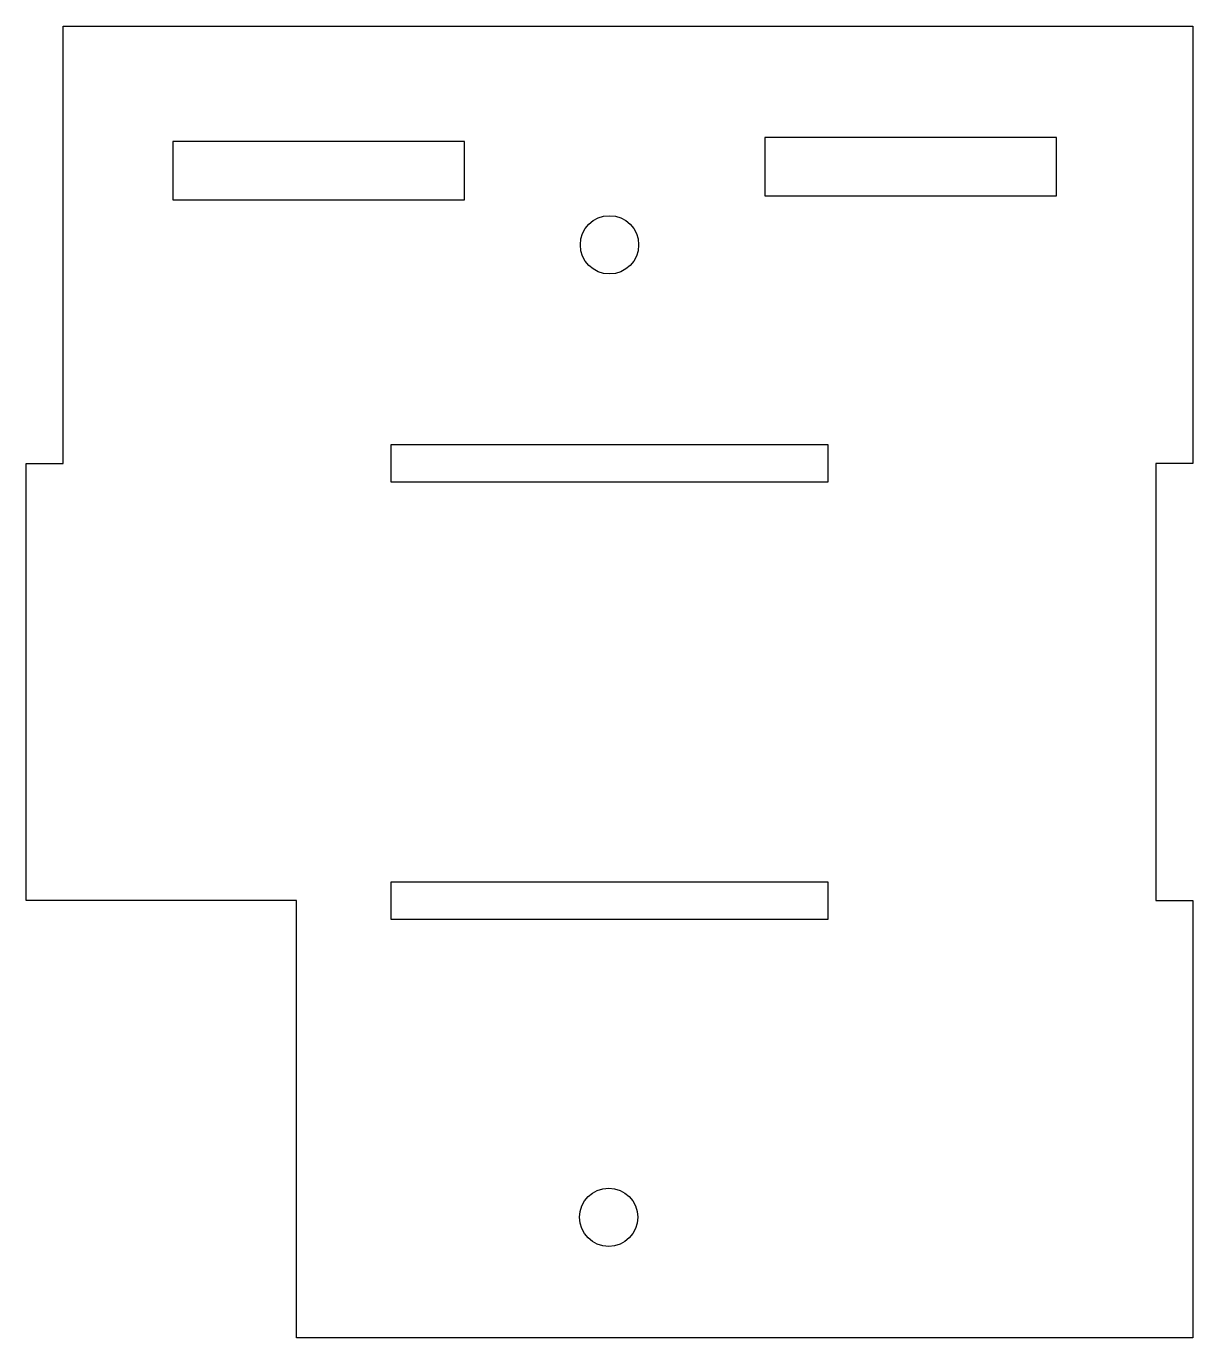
# Model space of a CAD drawing. Header units: millimetres. Extents: x -100 to 100, y -112 to 112.
import ezdxf

# ---------------------------------------------------------------- set-up
doc = ezdxf.new("R2010")
doc.units = ezdxf.units.MM
doc.layers.get('0').update_dxf_attribs({"linetype": 'CONTINUOUS'})

msp = doc.modelspace()

# ---------------------------------------------------------------- linework, layer by layer
for points in [[(-53.65, -37.5), (-100, -37.5), (-100, 37.5), (-93.65, 37.5), (-93.65, 112.5), (100, 112.5), (100, 37.5), (93.65, 37.5), (93.65, -37.5), (100, -37.5), (100, -112.5), (-53.65, -112.5)], [(-24.88, 92.72), (-74.88, 92.72), (-74.88, 82.72), (-24.88, 82.72)], [(26.65, 93.4), (26.65, 83.4), (76.65, 83.4), (76.65, 93.4)], [(-37.5, 40.67), (-37.5, 34.33), (37.5, 34.33), (37.5, 40.67)], [(-37.5, -34.33), (-37.5, -40.67), (37.5, -40.67), (37.5, -34.33)]]:
    msp.add_lwpolyline(points, close=True)
for centre in [(0, 75), (-0.14, -91.82)]:
    msp.add_circle(centre, 5)

doc.saveas('drawing.dxf')
